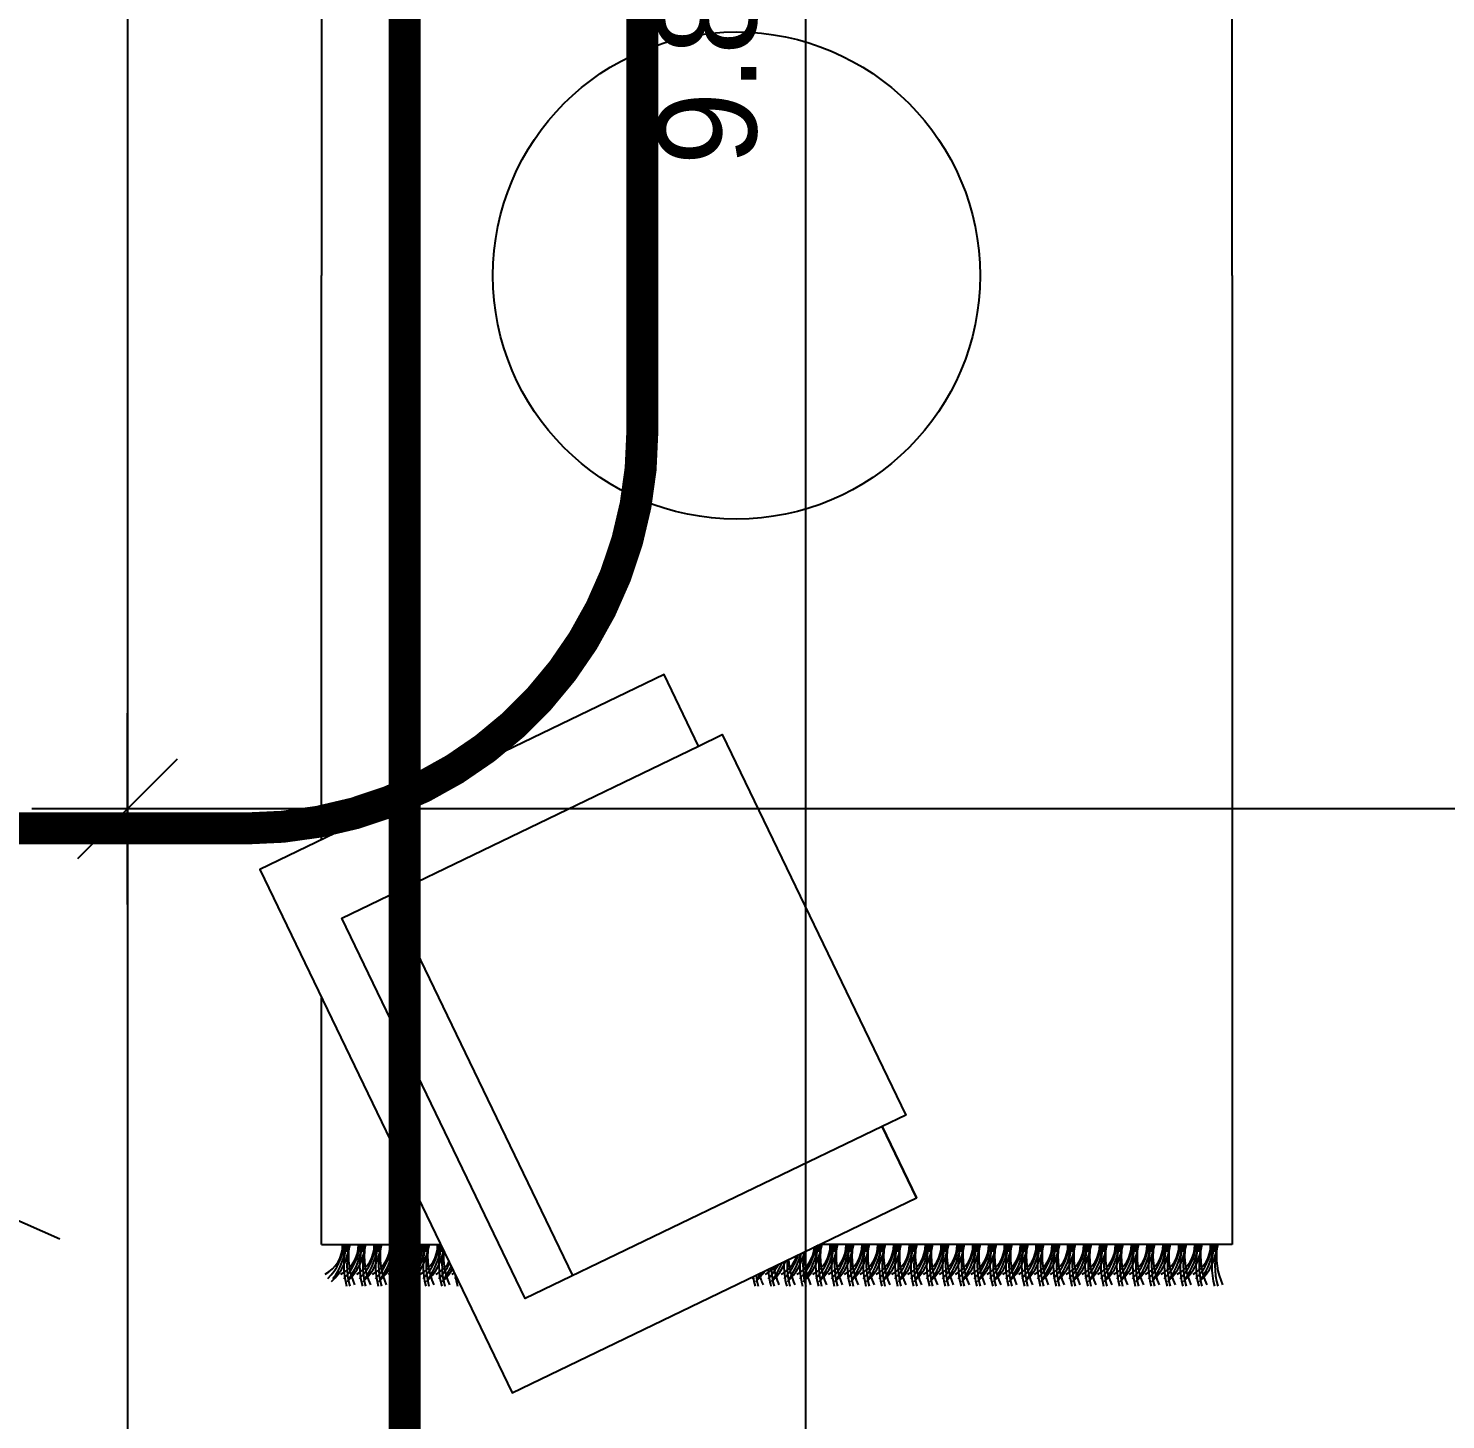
# Model space of a CAD drawing. Header units: metres. Extents: x 0 to 435, y 0 to 273.
# Drawn here: x 36.134 to 38.281, y 92.402 to 94.51 of the extents above; entities that cross this region are included whole.
import ezdxf

# ---------------------------------------------------------------- set-up
doc = ezdxf.new("R2010")
doc.units = ezdxf.units.M
doc.header["$MEASUREMENT"] = 0
doc.linetypes.add('DASHED2', pattern=[0.375, 0.25, -0.125])
doc.linetypes.add('DOT2', pattern=[0.125, 0, -0.125])
doc.layers.get('0').update_dxf_attribs({"plot": 0})
for name, color, linetype in [('A-IDM', 221, 'Continuous'), ('A-PAV', 3, 'Continuous'), ('A-STR', 115, 'Continuous'), ('A-WL', 7, 'Continuous'), ('FRN', 252, 'Continuous'), ('FURN', 10, 'Continuous')]:
    doc.layers.add(name, color=color, linetype=linetype)
doc.layers.add('A-ref', color=7, linetype='Continuous', true_color=0x8d8d81)
doc.styles.add('XARAB', font='xarab.shx')
doc.dimstyles.new('DIM100', dxfattribs={"dimtxt": 0.15, "dimasz": 0.12, "dimexe": 0.1, "dimexo": 0, "dimgap": 0.05, "dimtad": 1, "dimzin": 3, "dimdsep": 46, "dimtxsty": 'XARAB', "dimblk": 'DTICK', "dimcen": 0.09, "dimclrd": 256, "dimclre": 4, "dimclrt": 3, "dimadec": 0, "dimazin": 3, "dimtfac": 1, "dimtix": 1, "dimtmove": 2, "dimatfit": 0, "dimldrblk": 'DTICK', "dimfxl": 0.15, "dimtolj": 1, "dimtzin": 3, "dimlwd": -3, "dimlwe": -3, "dimarcsym": 0})

# ---------------------------------------------------------------- blocks, each defined once
blk = doc.blocks.new('B4-PLANS$0$eeee3')
at = {"layer": 'A-STR', "linetype": 'Continuous', "elevation": 0}
blk.add_lwpolyline([(366.5098, 46.5113), (367.2387, 46.1887), (367.2337, 46.1158), (367.3351, 46.2212), (367.3301, 46.1482), (368.059, 45.8256)], dxfattribs=at)
blk = doc.blocks.new('DTICK')
for p, q in [((0, 1.207), (0, -1.207)), ((-1.207, 0), (1.207, 0))]:
    blk.add_line(p, q)
at = {"color": 3}
blk.add_line((-0.629, -0.629), (0.629, 0.629), dxfattribs=at)
blk = doc.blocks.new('*D300')
at = {"layer": 'A-IDM', "color": 4, "linetype": 'DOT2', "lineweight": -3, "ltscale": 2, "transparency": 16777216}
for p, q in [((36.2839, 93.7207), (36.2839, 93.2276)), ((52.1119, 93.3448), (52.1119, 93.2276))]:
    blk.add_line(p, q, dxfattribs=at)
at = {"layer": 'A-IDM', "linetype": 'ByBlock', "lineweight": -3, "ltscale": 2, "transparency": 16777216}
blk.add_line((51.9919, 93.3276), (36.4039, 93.3276), dxfattribs=at)
at = {"layer": 'Defpoints', "color": 0, "linetype": 'ByBlock', "ltscale": 2, "transparency": 16777216}
for p in [(36.2839, 93.7207), (36.2839, 93.3276), (52.1119, 93.3448)]:
    blk.add_point(p, dxfattribs=at)
at = {"layer": 'A-IDM', "linetype": 'ByBlock', "lineweight": -3, "ltscale": 2, "transparency": 16777216, "xscale": 0.12, "yscale": 0.12, "zscale": 0.12, "rotation": 180}
blk.add_blockref('DTICK', (36.2839, 93.3276), dxfattribs=at)
at = {"layer": 'A-IDM', "linetype": 'ByBlock', "lineweight": -3, "ltscale": 2, "transparency": 16777216, "xscale": 0.12, "yscale": 0.12, "zscale": 0.12}
blk.add_blockref('DTICK', (52.1119, 93.3276), dxfattribs=at)
at = {"layer": 'A-IDM', "color": 3, "linetype": 'ByBlock', "ltscale": 2, "transparency": 16777216, "insert": (45.132, 93.5053), "char_height": 0.15, "attachment_point": 5, "style": 'XARAB'}
blk.add_mtext('\\A1;15.83', dxfattribs=at)
blk = doc.blocks.new('*D425')
at = {"layer": 'A-PAV', "color": 4, "linetype": 'DOT2', "lineweight": -3, "transparency": 16777216}
for p, q in [((37.311, 99.4117), (37.411, 99.4117)), ((37.311, 89.5837), (37.211, 89.5837))]:
    blk.add_line(p, q, dxfattribs=at)
at = {"layer": 'A-PAV', "linetype": 'ByBlock', "lineweight": -3, "transparency": 16777216}
blk.add_line((37.311, 99.2917), (37.311, 89.7037), dxfattribs=at)
at = {"layer": 'Defpoints', "color": 0, "linetype": 'ByBlock', "transparency": 16777216}
for p in [(37.311, 99.4117), (37.311, 89.5837), (37.311, 89.5837)]:
    blk.add_point(p, dxfattribs=at)
at = {"layer": 'A-PAV', "linetype": 'ByBlock', "lineweight": -3, "transparency": 16777216, "xscale": 0.12, "yscale": 0.12, "zscale": 0.12}
for p, rotation in [((37.311, 99.4117), 90), ((37.311, 89.5837), 270)]:
    blk.add_blockref('DTICK', p, dxfattribs=dict(at, rotation=rotation))
at = {"layer": 'A-PAV', "color": 3, "linetype": 'ByBlock', "transparency": 16777216, "insert": (37.1629, 94.4977), "char_height": 0.15, "attachment_point": 5, "rotation": 90, "style": 'XARAB'}
blk.add_mtext('\\A1;9.83', dxfattribs=at)

msp = doc.modelspace()

# ---------------------------------------------------------------- linework, layer by layer
at = {"layer": 'A-ref', "color": 251, "linetype": 'DASHED2', "ltscale": 3, "true_color": 0x575d60, "const_width": 0.0485}
for points in [[(42.6079, 112.2877), (32.3839, 112.2877, 0.414214), (31.7839, 111.6877), (31.7839, 93.898, 0.414214), (32.3839, 93.298), (36.4639, 93.298, 0.414214), (37.0639, 93.898), (37.0639, 98.2117, -0.414214), (37.6639, 98.8117), (42.6079, 98.8117, 0.414214), (43.2079, 99.4117), (43.2079, 111.6877, 0.414214)], [(36.1039, 89.7937), (32.6239, 89.7937, -0.414214), (32.0239, 90.3937), (32.0239, 94.8354, -0.414214), (32.6239, 95.4354), (36.1039, 95.4354, -0.414214), (36.7039, 94.8354), (36.7039, 90.3937, -0.414214)]]:
    msp.add_lwpolyline(points, format="xyb", close=True, dxfattribs=at)
at = {"layer": 'A-WL'}
msp.add_line((36.2839, 98.0317, 0), (36.2839, 89.5837), dxfattribs=at)
msp.add_line((36.2839, 98.0317, 0), (36.2839, 89.5837), dxfattribs=at)
at = {"layer": 'FRN'}
for p, q in [((37.9574, 94.1356), (37.9574, 95.6035)), ((36.5781, 94.9904), (36.5781, 94.1356)), ((36.5781, 93.2808), (36.5781, 94.1356)), ((37.9574, 94.1356), (37.9574, 92.6677)), ((36.5781, 92.6677), (36.5781, 93.0413)), ((36.5781, 92.6677), (36.7583, 92.6677)), ((36.6202, 92.6591), (36.6085, 92.6591)), ((36.6199, 92.6621), (36.6092, 92.6621)), ((36.6199, 92.6606), (36.6092, 92.6606)), ((36.62, 92.6651), (36.6095, 92.6651)), ((36.62, 92.6636), (36.6095, 92.6636)), ((36.6442, 92.6591), (36.6325, 92.6591)), ((36.6439, 92.6621), (36.6332, 92.6621)), ((36.6439, 92.6606), (36.6332, 92.6606)), ((36.644, 92.6651), (36.6335, 92.6651)), ((36.644, 92.6636), (36.6335, 92.6636)), ((36.6682, 92.6591), (36.6565, 92.6591)), ((36.6679, 92.6621), (36.6572, 92.6621)), ((36.6679, 92.6606), (36.6572, 92.6606)), ((36.668, 92.6651), (36.6575, 92.6651)), ((36.668, 92.6636), (36.6575, 92.6636)), ((36.6922, 92.6591), (36.6805, 92.6591)), ((36.6919, 92.6621), (36.6812, 92.6621)), ((36.6919, 92.6606), (36.6812, 92.6606)), ((36.692, 92.6651), (36.6815, 92.6651)), ((36.692, 92.6636), (36.6815, 92.6636)), ((36.7162, 92.6591), (36.7045, 92.6591)), ((36.7159, 92.6621), (36.7052, 92.6621)), ((36.7159, 92.6606), (36.7052, 92.6606)), ((36.716, 92.6651), (36.7055, 92.6651)), ((36.716, 92.6636), (36.7055, 92.6636)), ((36.7402, 92.6591), (36.7285, 92.6591)), ((36.7399, 92.6621), (36.7292, 92.6621)), ((36.7399, 92.6606), (36.7292, 92.6606)), ((36.74, 92.6651), (36.7295, 92.6651)), ((36.74, 92.6636), (36.7295, 92.6636)), ((36.7625, 92.6591), (36.7525, 92.6591)), ((36.761, 92.6621), (36.7532, 92.6621)), ((36.7617, 92.6606), (36.7532, 92.6606)), ((36.7596, 92.6651), (36.7535, 92.6651)), ((36.7603, 92.6636), (36.7535, 92.6636)), ((37.335, 92.6591), (37.3233, 92.6591)), ((37.3347, 92.6621), (37.324, 92.6621)), ((37.3347, 92.6606), (37.324, 92.6606)), ((37.3348, 92.6636), (37.3242, 92.6636)), ((37.3348, 92.6651), (37.3272, 92.6651)), ((37.9574, 92.6677), (37.3326, 92.6677)), ((37.359, 92.6591), (37.3473, 92.6591)), ((37.3587, 92.6621), (37.348, 92.6621)), ((37.3587, 92.6606), (37.348, 92.6606)), ((37.3588, 92.6651), (37.3482, 92.6651)), ((37.3588, 92.6636), (37.3482, 92.6636)), ((37.383, 92.6591), (37.3713, 92.6591)), ((37.3827, 92.6621), (37.372, 92.6621)), ((37.3827, 92.6606), (37.372, 92.6606)), ((37.3828, 92.6651), (37.3722, 92.6651)), ((37.3828, 92.6636), (37.3722, 92.6636)), ((37.407, 92.6591), (37.3953, 92.6591)), ((37.4067, 92.6621), (37.396, 92.6621)), ((37.4067, 92.6606), (37.396, 92.6606)), ((37.4068, 92.6651), (37.3962, 92.6651)), ((37.4068, 92.6636), (37.3962, 92.6636)), ((37.431, 92.6591), (37.4193, 92.6591)), ((37.4307, 92.6621), (37.42, 92.6621)), ((37.4307, 92.6606), (37.42, 92.6606)), ((37.4308, 92.6651), (37.4202, 92.6651)), ((37.4308, 92.6636), (37.4202, 92.6636)), ((37.455, 92.6591), (37.4433, 92.6591)), ((37.4547, 92.6621), (37.444, 92.6621)), ((37.4547, 92.6606), (37.444, 92.6606)), ((37.4548, 92.6651), (37.4442, 92.6651)), ((37.4548, 92.6636), (37.4442, 92.6636)), ((37.479, 92.6591), (37.4673, 92.6591)), ((37.4787, 92.6621), (37.468, 92.6621)), ((37.4787, 92.6606), (37.468, 92.6606)), ((37.4788, 92.6651), (37.4682, 92.6651)), ((37.4788, 92.6636), (37.4682, 92.6636)), ((37.503, 92.6591), (37.4913, 92.6591)), ((37.5027, 92.6621), (37.492, 92.6621)), ((37.5027, 92.6606), (37.492, 92.6606)), ((37.5028, 92.6651), (37.4922, 92.6651)), ((37.5028, 92.6636), (37.4922, 92.6636)), ((37.527, 92.6591), (37.5153, 92.6591)), ((37.5267, 92.6621), (37.516, 92.6621)), ((37.5267, 92.6606), (37.516, 92.6606)), ((37.5268, 92.6651), (37.5162, 92.6651)), ((37.5268, 92.6636), (37.5162, 92.6636)), ((37.551, 92.6591), (37.5393, 92.6591)), ((37.5507, 92.6621), (37.54, 92.6621)), ((37.5507, 92.6606), (37.54, 92.6606)), ((37.5508, 92.6651), (37.5402, 92.6651)), ((37.5508, 92.6636), (37.5402, 92.6636)), ((37.575, 92.6591), (37.5633, 92.6591)), ((37.5747, 92.6621), (37.564, 92.6621)), ((37.5747, 92.6606), (37.564, 92.6606)), ((37.5748, 92.6651), (37.5642, 92.6651)), ((37.5748, 92.6636), (37.5642, 92.6636)), ((37.599, 92.6591), (37.5873, 92.6591)), ((37.5987, 92.6621), (37.588, 92.6621)), ((37.5987, 92.6606), (37.588, 92.6606)), ((37.5988, 92.6651), (37.5882, 92.6651)), ((37.5988, 92.6636), (37.5882, 92.6636)), ((37.623, 92.6591), (37.6113, 92.6591)), ((37.6227, 92.6621), (37.612, 92.6621)), ((37.6227, 92.6606), (37.612, 92.6606)), ((37.6228, 92.6651), (37.6122, 92.6651)), ((37.6228, 92.6636), (37.6122, 92.6636)), ((37.647, 92.6591), (37.6353, 92.6591)), ((37.6467, 92.6621), (37.636, 92.6621)), ((37.6467, 92.6606), (37.636, 92.6606)), ((37.6468, 92.6651), (37.6362, 92.6651)), ((37.6468, 92.6636), (37.6362, 92.6636)), ((37.671, 92.6591), (37.6593, 92.6591)), ((37.6707, 92.6621), (37.66, 92.6621)), ((37.6707, 92.6606), (37.66, 92.6606)), ((37.6708, 92.6651), (37.6602, 92.6651)), ((37.6708, 92.6636), (37.6602, 92.6636)), ((37.695, 92.6591), (37.6833, 92.6591)), ((37.6947, 92.6621), (37.684, 92.6621)), ((37.6947, 92.6606), (37.684, 92.6606)), ((37.6948, 92.6651), (37.6842, 92.6651)), ((37.6948, 92.6636), (37.6842, 92.6636)), ((37.719, 92.6591), (37.7073, 92.6591)), ((37.7187, 92.6621), (37.708, 92.6621)), ((37.7187, 92.6606), (37.708, 92.6606)), ((37.7188, 92.6651), (37.7082, 92.6651)), ((37.7188, 92.6636), (37.7082, 92.6636)), ((37.743, 92.6591), (37.7313, 92.6591)), ((37.7427, 92.6621), (37.732, 92.6621)), ((37.7427, 92.6606), (37.732, 92.6606)), ((37.7428, 92.6651), (37.7322, 92.6651)), ((37.7428, 92.6636), (37.7322, 92.6636)), ((37.767, 92.6591), (37.7553, 92.6591)), ((37.7667, 92.6621), (37.756, 92.6621)), ((37.7667, 92.6606), (37.756, 92.6606)), ((37.7668, 92.6651), (37.7562, 92.6651)), ((37.7668, 92.6636), (37.7562, 92.6636)), ((37.791, 92.6591), (37.7793, 92.6591)), ((37.7907, 92.6621), (37.78, 92.6621)), ((37.7907, 92.6606), (37.78, 92.6606)), ((37.7908, 92.6651), (37.7802, 92.6651)), ((37.7908, 92.6636), (37.7802, 92.6636)), ((37.815, 92.6591), (37.8033, 92.6591)), ((37.8147, 92.6621), (37.804, 92.6621)), ((37.8147, 92.6606), (37.804, 92.6606)), ((37.8148, 92.6651), (37.8042, 92.6651)), ((37.8148, 92.6636), (37.8042, 92.6636)), ((37.839, 92.6591), (37.8273, 92.6591)), ((37.8387, 92.6621), (37.828, 92.6621)), ((37.8387, 92.6606), (37.828, 92.6606)), ((37.8388, 92.6651), (37.8282, 92.6651)), ((37.8388, 92.6636), (37.8282, 92.6636)), ((37.863, 92.6591), (37.8513, 92.6591)), ((37.8627, 92.6621), (37.852, 92.6621)), ((37.8627, 92.6606), (37.852, 92.6606)), ((37.8628, 92.6651), (37.8522, 92.6651)), ((37.8628, 92.6636), (37.8522, 92.6636)), ((37.887, 92.6591), (37.8753, 92.6591)), ((37.8867, 92.6621), (37.876, 92.6621)), ((37.8867, 92.6606), (37.876, 92.6606)), ((37.8868, 92.6651), (37.8762, 92.6651)), ((37.8868, 92.6636), (37.8762, 92.6636)), ((37.911, 92.6591), (37.8993, 92.6591)), ((37.9107, 92.6621), (37.9, 92.6621)), ((37.9107, 92.6606), (37.9, 92.6606)), ((37.9108, 92.6651), (37.9002, 92.6651)), ((37.9108, 92.6636), (37.9002, 92.6636)), ((37.935, 92.6591), (37.9233, 92.6591)), ((37.9347, 92.6621), (37.924, 92.6621)), ((37.9347, 92.6606), (37.924, 92.6606)), ((37.9348, 92.6651), (37.9242, 92.6651)), ((37.9348, 92.6636), (37.9242, 92.6636)), ((36.6202, 92.6576), (36.6085, 92.6576)), ((36.6442, 92.6576), (36.6325, 92.6576)), ((36.6682, 92.6576), (36.6565, 92.6576)), ((36.6922, 92.6576), (36.6805, 92.6576)), ((36.7162, 92.6576), (36.7045, 92.6576)), ((36.7402, 92.6576), (36.7285, 92.6576)), ((36.7632, 92.6576), (36.7525, 92.6576)), ((37.335, 92.6576), (37.3233, 92.6576)), ((37.359, 92.6576), (37.3473, 92.6576)), ((37.383, 92.6576), (37.3713, 92.6576)), ((37.407, 92.6576), (37.3953, 92.6576)), ((37.431, 92.6576), (37.4193, 92.6576)), ((37.455, 92.6576), (37.4433, 92.6576)), ((37.479, 92.6576), (37.4673, 92.6576)), ((37.503, 92.6576), (37.4913, 92.6576)), ((37.527, 92.6576), (37.5153, 92.6576)), ((37.551, 92.6576), (37.5393, 92.6576)), ((37.575, 92.6576), (37.5633, 92.6576)), ((37.599, 92.6576), (37.5873, 92.6576)), ((37.623, 92.6576), (37.6113, 92.6576)), ((37.647, 92.6576), (37.6353, 92.6576)), ((37.671, 92.6576), (37.6593, 92.6576)), ((37.695, 92.6576), (37.6833, 92.6576)), ((37.719, 92.6576), (37.7073, 92.6576)), ((37.743, 92.6576), (37.7313, 92.6576)), ((37.767, 92.6576), (37.7553, 92.6576)), ((37.791, 92.6576), (37.7793, 92.6576)), ((37.815, 92.6576), (37.8033, 92.6576)), ((37.839, 92.6576), (37.8273, 92.6576)), ((37.863, 92.6576), (37.8513, 92.6576)), ((37.887, 92.6576), (37.8753, 92.6576)), ((37.911, 92.6576), (37.8993, 92.6576)), ((37.935, 92.6576), (37.9233, 92.6576))]:
    msp.add_line(p, q, dxfattribs=at)
for centre, radius, start, end in [((36.5601, 92.6666), 0.0498, 297.7035, 1.2677), ((36.528, 92.6764), 0.0847, 314.8427, 354.129), ((36.5358, 92.6741), 0.0847, 312.3848, 355.6561), ((36.5223, 92.6729), 0.0925, 322.1326, 356.7696), ((36.5841, 92.6666), 0.0498, 297.7035, 1.2677), ((36.729, 92.6358), 0.1173, 164.1853, 195.5212), ((36.552, 92.6764), 0.0847, 314.8427, 354.129), ((36.7337, 92.6358), 0.1173, 164.1853, 195.5212), ((36.5598, 92.6741), 0.0847, 312.3848, 355.6561), ((36.7262, 92.6506), 0.1076, 172.1566, 204.1879), ((36.5463, 92.6729), 0.0925, 322.1326, 356.7696), ((36.6081, 92.6666), 0.0498, 297.7035, 1.2677), ((36.753, 92.6358), 0.1173, 164.1853, 195.5212), ((36.576, 92.6764), 0.0847, 314.8427, 354.129), ((36.7577, 92.6358), 0.1173, 164.1853, 195.5212), ((36.5838, 92.6741), 0.0847, 312.3848, 355.6561), ((36.7502, 92.6506), 0.1076, 172.1566, 204.1879), ((36.5703, 92.6729), 0.0925, 322.1326, 356.7696), ((36.6321, 92.6666), 0.0498, 297.7035, 1.2677), ((36.777, 92.6358), 0.1173, 164.1853, 195.5212), ((36.6, 92.6764), 0.0847, 314.8427, 354.129), ((36.7817, 92.6358), 0.1173, 164.1853, 195.5212), ((36.6078, 92.6741), 0.0847, 312.3848, 355.6561), ((36.7742, 92.6506), 0.1076, 172.1566, 204.1879), ((36.5943, 92.6729), 0.0925, 322.1326, 356.7696), ((36.6561, 92.6666), 0.0498, 297.7035, 1.2677), ((36.801, 92.6358), 0.1173, 164.1853, 195.5212), ((36.624, 92.6764), 0.0847, 314.8427, 354.129), ((36.8057, 92.6358), 0.1173, 164.1853, 195.5212), ((36.6318, 92.6741), 0.0847, 312.3848, 355.6561), ((36.7982, 92.6506), 0.1076, 172.1566, 204.1879), ((36.6183, 92.6729), 0.0925, 322.1326, 356.7696), ((36.6801, 92.6666), 0.0498, 297.7035, 1.2677), ((36.825, 92.6358), 0.1173, 164.1853, 195.5212), ((36.648, 92.6764), 0.0847, 314.8427, 354.129), ((36.8297, 92.6358), 0.1173, 164.1853, 195.5212), ((36.6558, 92.6741), 0.0847, 312.3848, 355.6561), ((36.8222, 92.6506), 0.1076, 172.1566, 204.1879), ((36.6423, 92.6729), 0.0925, 322.1326, 356.7696), ((36.7041, 92.6666), 0.0498, 297.7035, 1.2677), ((36.849, 92.6358), 0.1173, 164.1853, 195.5212), ((36.672, 92.6764), 0.0847, 314.8427, 354.129), ((36.8537, 92.6358), 0.1173, 164.1853, 195.5212), ((36.8462, 92.6506), 0.1076, 172.1566, 204.1879), ((36.6663, 92.6729), 0.0925, 322.1326, 356.3653), ((36.873, 92.6358), 0.1173, 165.3918, 195.5212), ((36.8777, 92.6358), 0.1173, 168.735, 195.5212), ((37.2749, 92.6666), 0.0498, 297.7035, 356.8437), ((37.2428, 92.6764), 0.0847, 314.8427, 352.1881), ((37.2506, 92.6741), 0.0847, 312.3848, 355.6561), ((37.2371, 92.6729), 0.0925, 322.1326, 355.7924), ((37.2989, 92.6666), 0.0498, 297.7035, 1.2677), ((37.2668, 92.6764), 0.0847, 314.8427, 354.129), ((37.4437, 92.6358), 0.1173, 164.1853, 195.5212), ((37.4485, 92.6358), 0.1173, 164.1853, 195.5212), ((37.2746, 92.6741), 0.0847, 312.3848, 355.6561), ((37.441, 92.6506), 0.1076, 172.1566, 204.1879), ((37.2611, 92.6729), 0.0925, 322.1326, 356.7696), ((37.3229, 92.6666), 0.0498, 297.7035, 1.2677), ((37.4677, 92.6358), 0.1173, 164.1853, 195.5212), ((37.2908, 92.6764), 0.0847, 314.8427, 354.129), ((37.4725, 92.6358), 0.1173, 164.1853, 195.5212), ((37.2986, 92.6741), 0.0847, 312.3848, 355.6561), ((37.465, 92.6506), 0.1076, 172.1566, 204.1879), ((37.2851, 92.6729), 0.0925, 322.1326, 356.7696), ((37.3469, 92.6666), 0.0498, 297.7035, 1.2677), ((37.4917, 92.6358), 0.1173, 164.1853, 195.5212), ((37.3148, 92.6764), 0.0847, 314.8427, 354.129), ((37.4965, 92.6358), 0.1173, 164.1853, 195.5212), ((37.3226, 92.6741), 0.0847, 312.3848, 355.6561), ((37.489, 92.6506), 0.1076, 172.1566, 204.1879), ((37.3091, 92.6729), 0.0925, 322.1326, 356.7696), ((37.3709, 92.6666), 0.0498, 297.7035, 1.2677), ((37.5157, 92.6358), 0.1173, 164.1853, 195.5212), ((37.3388, 92.6764), 0.0847, 314.8427, 354.129), ((37.5205, 92.6358), 0.1173, 164.1853, 195.5212), ((37.3466, 92.6741), 0.0847, 312.3848, 355.6561), ((37.513, 92.6506), 0.1076, 172.1566, 204.1879), ((37.3331, 92.6729), 0.0925, 322.1326, 356.7696), ((37.3949, 92.6666), 0.0498, 297.7035, 1.2677), ((37.5397, 92.6358), 0.1173, 164.1853, 195.5212), ((37.3628, 92.6764), 0.0847, 314.8427, 354.129), ((37.5445, 92.6358), 0.1173, 164.1853, 195.5212), ((37.3706, 92.6741), 0.0847, 312.3848, 355.6561), ((37.537, 92.6506), 0.1076, 172.1566, 204.1879), ((37.3571, 92.6729), 0.0925, 322.1326, 356.7696), ((37.4189, 92.6666), 0.0498, 297.7035, 1.2677), ((37.5637, 92.6358), 0.1173, 164.1853, 195.5212), ((37.3868, 92.6764), 0.0847, 314.8427, 354.129), ((37.5685, 92.6358), 0.1173, 164.1853, 195.5212), ((37.3946, 92.6741), 0.0847, 312.3848, 355.6561), ((37.561, 92.6506), 0.1076, 172.1566, 204.1879), ((37.3811, 92.6729), 0.0925, 322.1326, 356.7696), ((37.4429, 92.6666), 0.0498, 297.7035, 1.2677), ((37.5877, 92.6358), 0.1173, 164.1853, 195.5212), ((37.4108, 92.6764), 0.0847, 314.8427, 354.129), ((37.5925, 92.6358), 0.1173, 164.1853, 195.5212), ((37.4186, 92.6741), 0.0847, 312.3848, 355.6561), ((37.585, 92.6506), 0.1076, 172.1566, 204.1879), ((37.4051, 92.6729), 0.0925, 322.1326, 356.7696), ((37.4669, 92.6666), 0.0498, 297.7035, 1.2677), ((37.4348, 92.6764), 0.0847, 314.8427, 354.129), ((37.6117, 92.6358), 0.1173, 164.1853, 195.5212), ((37.6165, 92.6358), 0.1173, 164.1853, 195.5212), ((37.4426, 92.6741), 0.0847, 312.3848, 355.6561), ((37.609, 92.6506), 0.1076, 172.1566, 204.1879), ((37.4291, 92.6729), 0.0925, 322.1326, 356.7696), ((37.4909, 92.6666), 0.0498, 297.7035, 1.2677), ((37.6357, 92.6358), 0.1173, 164.1853, 195.5212), ((37.4588, 92.6764), 0.0847, 314.8427, 354.129), ((37.6405, 92.6358), 0.1173, 164.1853, 195.5212), ((37.4666, 92.6741), 0.0847, 312.3848, 355.6561), ((37.633, 92.6506), 0.1076, 172.1566, 204.1879), ((37.4531, 92.6729), 0.0925, 322.1326, 356.7696), ((37.5149, 92.6666), 0.0498, 297.7035, 1.2677), ((37.6597, 92.6358), 0.1173, 164.1853, 195.5212), ((37.4828, 92.6764), 0.0847, 314.8427, 354.129), ((37.6645, 92.6358), 0.1173, 164.1853, 195.5212), ((37.4906, 92.6741), 0.0847, 312.3848, 355.6561), ((37.657, 92.6506), 0.1076, 172.1566, 204.1879), ((37.4771, 92.6729), 0.0925, 322.1326, 356.7696), ((37.5389, 92.6666), 0.0498, 297.7035, 1.2677), ((37.6837, 92.6358), 0.1173, 164.1853, 195.5212), ((37.5068, 92.6764), 0.0847, 314.8427, 354.129), ((37.6885, 92.6358), 0.1173, 164.1853, 195.5212), ((37.5146, 92.6741), 0.0847, 312.3848, 355.6561), ((37.681, 92.6506), 0.1076, 172.1566, 204.1879), ((37.5011, 92.6729), 0.0925, 322.1326, 356.7696), ((37.5629, 92.6666), 0.0498, 297.7035, 1.2677), ((37.7077, 92.6358), 0.1173, 164.1853, 195.5212), ((37.5308, 92.6764), 0.0847, 314.8427, 354.129), ((37.7125, 92.6358), 0.1173, 164.1853, 195.5212), ((37.5386, 92.6741), 0.0847, 312.3848, 355.6561), ((37.705, 92.6506), 0.1076, 172.1566, 204.1879), ((37.5251, 92.6729), 0.0925, 322.1326, 356.7696), ((37.5869, 92.6666), 0.0498, 297.7035, 1.2677), ((37.7317, 92.6358), 0.1173, 164.1853, 195.5212), ((37.5548, 92.6764), 0.0847, 314.8427, 354.129), ((37.7365, 92.6358), 0.1173, 164.1853, 195.5212), ((37.5626, 92.6741), 0.0847, 312.3848, 355.6561), ((37.729, 92.6506), 0.1076, 172.1566, 204.1879), ((37.5491, 92.6729), 0.0925, 322.1326, 356.7696), ((37.6109, 92.6666), 0.0498, 297.7035, 1.2677), ((37.7557, 92.6358), 0.1173, 164.1853, 195.5212), ((37.5788, 92.6764), 0.0847, 314.8427, 354.129), ((37.7605, 92.6358), 0.1173, 164.1853, 195.5212), ((37.5866, 92.6741), 0.0847, 312.3848, 355.6561), ((37.753, 92.6506), 0.1076, 172.1566, 204.1879), ((37.5731, 92.6729), 0.0925, 322.1326, 356.7696), ((37.6349, 92.6666), 0.0498, 297.7035, 1.2677), ((37.6028, 92.6764), 0.0847, 314.8427, 354.129), ((37.7797, 92.6358), 0.1173, 164.1853, 195.5212), ((37.7845, 92.6358), 0.1173, 164.1853, 195.5212), ((37.6106, 92.6741), 0.0847, 312.3848, 355.6561), ((37.777, 92.6506), 0.1076, 172.1566, 204.1879), ((37.5971, 92.6729), 0.0925, 322.1326, 356.7696), ((37.6589, 92.6666), 0.0498, 297.7035, 1.2677), ((37.8037, 92.6358), 0.1173, 164.1853, 195.5212), ((37.6268, 92.6764), 0.0847, 314.8427, 354.129), ((37.8085, 92.6358), 0.1173, 164.1853, 195.5212), ((37.6346, 92.6741), 0.0847, 312.3848, 355.6561), ((37.801, 92.6506), 0.1076, 172.1566, 204.1879), ((37.6211, 92.6729), 0.0925, 322.1326, 356.7696), ((37.6829, 92.6666), 0.0498, 297.7035, 1.2677), ((37.8277, 92.6358), 0.1173, 164.1853, 195.5212), ((37.6508, 92.6764), 0.0847, 314.8427, 354.129), ((37.8325, 92.6358), 0.1173, 164.1853, 195.5212), ((37.6586, 92.6741), 0.0847, 312.3848, 355.6561), ((37.825, 92.6506), 0.1076, 172.1566, 204.1879), ((37.6451, 92.6729), 0.0925, 322.1326, 356.7696), ((37.7069, 92.6666), 0.0498, 297.7035, 1.2677), ((37.8517, 92.6358), 0.1173, 164.1853, 195.5212), ((37.6748, 92.6764), 0.0847, 314.8427, 354.129), ((37.8565, 92.6358), 0.1173, 164.1853, 195.5212), ((37.6826, 92.6741), 0.0847, 312.3848, 355.6561), ((37.849, 92.6506), 0.1076, 172.1566, 204.1879), ((37.6691, 92.6729), 0.0925, 322.1326, 356.7696), ((37.7309, 92.6666), 0.0498, 297.7035, 1.2677), ((37.8757, 92.6358), 0.1173, 164.1853, 195.5212), ((37.6988, 92.6764), 0.0847, 314.8427, 354.129), ((37.8805, 92.6358), 0.1173, 164.1853, 195.5212), ((37.7066, 92.6741), 0.0847, 312.3848, 355.6561), ((37.873, 92.6506), 0.1076, 172.1566, 204.1879), ((37.6931, 92.6729), 0.0925, 322.1326, 356.7696), ((37.7549, 92.6666), 0.0498, 297.7035, 1.2677), ((37.8997, 92.6358), 0.1173, 164.1853, 195.5212), ((37.7228, 92.6764), 0.0847, 314.8427, 354.129), ((37.9045, 92.6358), 0.1173, 164.1853, 195.5212), ((37.7306, 92.6741), 0.0847, 312.3848, 355.6561), ((37.897, 92.6506), 0.1076, 172.1566, 204.1879), ((37.7171, 92.6729), 0.0925, 322.1326, 356.7696), ((37.7789, 92.6666), 0.0498, 297.7035, 1.2677), ((37.9237, 92.6358), 0.1173, 164.1853, 195.5212), ((37.7468, 92.6764), 0.0847, 314.8427, 354.129), ((37.9285, 92.6358), 0.1173, 164.1853, 195.5212), ((37.7546, 92.6741), 0.0847, 312.3848, 355.6561), ((37.921, 92.6506), 0.1076, 172.1566, 204.1879), ((37.7411, 92.6729), 0.0925, 322.1326, 356.7696), ((37.8029, 92.6666), 0.0498, 297.7035, 1.2677), ((37.7708, 92.6764), 0.0847, 314.8427, 354.129), ((37.9477, 92.6358), 0.1173, 164.1853, 195.5212), ((37.9525, 92.6358), 0.1173, 164.1853, 195.5212), ((37.7786, 92.6741), 0.0847, 312.3848, 355.6561), ((37.945, 92.6506), 0.1076, 172.1566, 204.1879), ((37.7651, 92.6729), 0.0925, 322.1326, 356.7696), ((37.8269, 92.6666), 0.0498, 297.7035, 1.2677), ((37.9717, 92.6358), 0.1173, 164.1853, 195.5212), ((37.7948, 92.6764), 0.0847, 314.8427, 354.129), ((37.9765, 92.6358), 0.1173, 164.1853, 195.5212), ((37.8026, 92.6741), 0.0847, 312.3848, 355.6561), ((37.969, 92.6506), 0.1076, 172.1566, 204.1879), ((37.7891, 92.6729), 0.0925, 322.1326, 356.7696), ((37.8509, 92.6666), 0.0498, 297.7035, 1.2677), ((37.9957, 92.6358), 0.1173, 164.1853, 195.5212), ((37.8188, 92.6764), 0.0847, 314.8427, 354.129), ((38.0005, 92.6358), 0.1173, 164.1853, 195.5212), ((37.8266, 92.6741), 0.0847, 312.3848, 355.6561), ((37.993, 92.6506), 0.1076, 172.1566, 204.1879), ((37.8131, 92.6729), 0.0925, 322.1326, 356.7696), ((37.8749, 92.6666), 0.0498, 297.7035, 1.2677), ((38.0197, 92.6358), 0.1173, 164.1853, 195.5212), ((37.8428, 92.6764), 0.0847, 314.8427, 354.129), ((38.0245, 92.6358), 0.1173, 164.1853, 195.5212), ((37.8506, 92.6741), 0.0847, 312.3848, 355.6561), ((38.017, 92.6506), 0.1076, 172.1566, 204.1879), ((37.8371, 92.6729), 0.0925, 322.1326, 356.7696), ((38.0437, 92.6358), 0.1173, 164.1853, 195.5212), ((38.0485, 92.6358), 0.1173, 164.1853, 195.5212), ((38.041, 92.6506), 0.1076, 172.1566, 204.1879), ((36.6798, 92.6741), 0.0847, 312.3848, 349.1142), ((36.7281, 92.6666), 0.0498, 297.7035, 329.4762), ((36.696, 92.6764), 0.0847, 314.8427, 333.9212), ((36.8702, 92.6506), 0.1076, 175.9368, 204.1879), ((37.1948, 92.6764), 0.0847, 314.8427, 332.714), ((37.2026, 92.6741), 0.0847, 312.3848, 338.4111), ((37.1891, 92.6729), 0.0925, 322.1326, 339.3053), ((37.2509, 92.6666), 0.0498, 297.7035, 341.9014), ((37.2188, 92.6764), 0.0847, 314.8427, 343.2238), ((37.3957, 92.6358), 0.1173, 177.1058, 195.5212), ((37.4005, 92.6358), 0.1173, 175.9516, 195.5212), ((37.2266, 92.6741), 0.0847, 312.3848, 347.995), ((37.393, 92.6506), 0.1076, 182.9577, 204.1879), ((37.2131, 92.6729), 0.0925, 322.1326, 348.0132), ((37.4197, 92.6358), 0.1173, 171.1227, 195.5212), ((37.4245, 92.6358), 0.1173, 169.8892, 195.5212), ((37.417, 92.6506), 0.1076, 176.7869, 204.1879), ((36.7038, 92.6741), 0.0847, 312.3848, 328.9208), ((36.6903, 92.6729), 0.0925, 322.1326, 335.3654), ((36.7521, 92.6666), 0.0498, 297.7035, 302.6983), ((36.72, 92.6764), 0.0847, 314.8427, 317.0171), ((36.897, 92.6358), 0.1173, 186.8968, 195.5212), ((37.1708, 92.6764), 0.0847, 314.8427, 318.5164), ((37.3477, 92.6358), 0.1173, 188.1945, 195.5212), ((37.1786, 92.6741), 0.0847, 312.3848, 326.6062), ((37.3525, 92.6358), 0.1173, 187.1347, 195.5212), ((37.1651, 92.6729), 0.0925, 322.1326, 328.8856), ((37.345, 92.6506), 0.1076, 194.5825, 204.1879), ((37.2269, 92.6666), 0.0498, 297.7035, 321.3122), ((37.3717, 92.6358), 0.1173, 182.7644, 195.5212), ((37.3765, 92.6358), 0.1173, 181.6656, 195.5212), ((37.369, 92.6506), 0.1076, 188.86, 204.1879), ((36.7278, 92.6741), 0.0847, 312.3848, 312.7183), ((36.9017, 92.6358), 0.1173, 195.1161, 195.5212)]:
    msp.add_arc(centre, radius, start, end, dxfattribs=at)
at = {"layer": 'FURN'}
msp.add_line((36.9586, 92.6206), (36.6807, 93.197), dxfattribs=at)
msp.add_lwpolyline([(37.1491, 93.4229), (37.0969, 93.531), (36.4845, 93.2356), (36.8667, 92.443), (37.4791, 92.7384), (37.427, 92.8465), (36.8866, 92.5859), (36.6086, 93.1623), (37.1491, 93.4229), (37.1851, 93.4403), (37.4631, 92.8638), (37.427, 92.8465), (37.4791, 92.7384)], dxfattribs=at)
msp.add_circle((37.2066, 94.1356), 0.369, dxfattribs=at)

# ---------------------------------------------------------------- block references
at = {"layer": 'A-STR', "linetype": 'ByBlock', "xscale": 1.2, "yscale": 1.2, "zscale": 1.2}
msp.add_blockref('B4-PLANS$0$eeee3', (-405.4894, 37.6855, 0), dxfattribs=at)

# ---------------------------------------------------------------- dimensions: what is measured, and where the dimension line sits
at = {"layer": 'A-IDM', "linetype": 'ByBlock', "ltscale": 2}
dim = msp.add_linear_dim(base=(36.2839, 93.3276), p1=(52.1119, 93.3448), p2=(36.2839, 93.7207), dimstyle='DIM100', dxfattribs=at)
dim.commit()
dim.dimension.update_dxf_attribs({"geometry": '*D300', "text_midpoint": (45.132, 93.5053), "dimtype": 160})
at = {"layer": 'A-PAV', "linetype": 'ByBlock'}
dim = msp.add_aligned_dim(p1=(37.311, 99.4117), p2=(37.311, 89.5837), distance=0, dimstyle='DIM100', dxfattribs=at)
dim.commit()
dim.dimension.update_dxf_attribs({"geometry": '*D425', "text_midpoint": (37.1629, 94.4977)})

doc.saveas('drawing.dxf')
